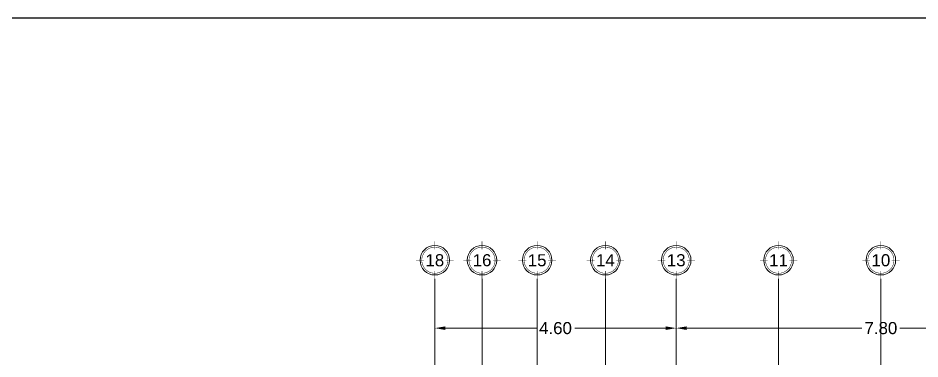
# Model space of a CAD drawing. Header units: metres. Extents: x 14 to 161, y 5 to 309.
# Drawn here: x 103.73 to 120.91, y 101.38 to 107.87 of the extents above; entities that cross this region are included whole.
import ezdxf
from ezdxf.enums import TextEntityAlignment as Align

# ---------------------------------------------------------------- set-up
doc = ezdxf.new("R2010")
doc.units = ezdxf.units.M
doc.header["$PDMODE"] = 35
doc.linetypes.add('CENTRO2', pattern=[0.9, 0.6, -0.1, 0.1, -0.1])
doc.layers.add('E-Burbuja eje', color=5, linetype='Continuous', lineweight=15)
doc.layers.add('E-Ejes', color=1, linetype='CENTRO2', lineweight=9)
doc.layers.add('E-Cotas', color=2, linetype='Continuous')
doc.layers.add('E-Pie', color=1, linetype='Continuous')
doc.styles.add('ARIAL', font='arial.ttf')
doc.styles.add('General', font='arial.ttf', dxfattribs={"height": 2.3})
doc.dimstyles.new('Generales', dxfattribs={"dimscale": 0, "dimtxt": 2.3, "dimasz": 2, "dimexe": 1.25, "dimexo": 0.625, "dimtad": 0, "dimtih": 1, "dimtoh": 1, "dimzin": 1, "dimdsep": 46, "dimtxsty": 'General', "dimcen": 2, "dimclrd": 2, "dimclre": 2, "dimclrt": 3, "dimadec": 0, "dimazin": 0, "dimtfac": 1, "dimtmove": 0, "dimatfit": 3, "dimfxl": 1, "dimlwd": 13, "dimlwe": 13, "dimarcsym": 0})

# ---------------------------------------------------------------- blocks, each defined once
blk = doc.blocks.new('k-burb-colmn')
at = {"const_width": 0.00024}
for points in [[(0, 0.0055), (0, 0.0095)], [(0, 0.0055), (0, 0.0095)], [(-0.0055, 0), (-0.0095, 0)], [(-0.0055, 0), (-0.0095, 0)], [(0.0055, 0), (0.0095, 0)], [(0.0055, 0), (0.0095, 0)], [(0, -0.0055), (0, -0.0095)], [(0, -0.0055), (0, -0.0095)]]:
    blk.add_lwpolyline(points, dxfattribs=at)
blk.add_lwpolyline([(-0.00663, 0, 1), (0.00663, 0, 1)], format="xyb", close=True, dxfattribs=at)
blk.add_lwpolyline([(-0.00663, 0, 1), (0.00663, 0, 1)], format="xyb", close=True, dxfattribs=at)
at = {"linetype": 'Continuous'}
blk.add_circle((0, 0), 0.0075, dxfattribs=at)
blk.add_circle((0, 0), 0.0075, dxfattribs=at)
at = {"color": 2, "style": 'ARIAL'}
blk.add_attdef('NUM', text='', height=0.023, dxfattribs=at).set_placement((0.00124, 0.00008), align=Align.MIDDLE_CENTER)
blk = doc.blocks.new('*D961')
at = {"layer": 'Defpoints', "color": 0, "ltscale": 0.5, "transparency": 16777216}
for p in [(116.27, 101.966), (111.67, 100.327), (116.27, 100.327)]:
    blk.add_point(p, dxfattribs=at)
at = {"layer": 'E-Cotas', "color": 2, "linetype": 'Continuous', "lineweight": 13, "ltscale": 0.5, "transparency": 16777216}
for p, q in [((111.67, 100.389), (111.67, 102.091)), ((116.27, 100.389), (116.27, 102.091)), ((111.87, 101.966), (113.605, 101.966)), ((116.07, 101.966), (114.336, 101.966))]:
    blk.add_line(p, q, dxfattribs=at)
at = {"layer": 'E-Cotas', "color": 2, "ltscale": 0.5, "transparency": 16777216}
for points in [[(111.87, 101.999), (111.87, 101.932), (111.67, 101.966)], [(116.07, 101.999), (116.07, 101.932), (116.27, 101.966)]]:
    blk.add_solid(points, dxfattribs=at)
at = {"layer": 'E-Cotas', "color": 3, "ltscale": 0.5, "transparency": 16777216, "insert": (113.97, 101.966), "char_height": 0.23, "attachment_point": 5, "style": 'General'}
blk.add_mtext('4.60', dxfattribs=at)
blk = doc.blocks.new('*D962')
at = {"layer": 'Defpoints', "color": 0, "ltscale": 0.5, "transparency": 16777216}
for p in [(116.27, 101.966), (124.07, 101.966), (124.07, 101.966)]:
    blk.add_point(p, dxfattribs=at)
at = {"layer": 'E-Cotas', "color": 2, "linetype": 'Continuous', "lineweight": 13, "ltscale": 0.5, "transparency": 16777216}
for p, q in [((116.27, 102.028), (116.27, 102.091)), ((124.07, 102.028), (124.07, 102.091)), ((116.47, 101.966), (119.81, 101.966)), ((123.87, 101.966), (120.53, 101.966))]:
    blk.add_line(p, q, dxfattribs=at)
at = {"layer": 'E-Cotas', "color": 2, "ltscale": 0.5, "transparency": 16777216}
for points in [[(116.47, 101.999), (116.47, 101.932), (116.27, 101.966)], [(123.87, 101.999), (123.87, 101.932), (124.07, 101.966)]]:
    blk.add_solid(points, dxfattribs=at)
at = {"layer": 'E-Cotas', "color": 3, "ltscale": 0.5, "transparency": 16777216, "insert": (120.17, 101.966), "char_height": 0.23, "attachment_point": 5, "style": 'General'}
blk.add_mtext('7.80', dxfattribs=at)

msp = doc.modelspace()

# ---------------------------------------------------------------- linework, layer by layer
at = {"layer": 'E-Ejes', "ltscale": 20}
for points in [[(111.67063, 102.90225), (111.67063, 91.19077)], [(112.57023, 102.90225), (112.57023, 91.19077)], [(113.62023, 102.90225), (113.62023, 91.19077)], [(114.92023, 102.90225), (114.92023, 91.19077)], [(116.27023, 102.90225), (116.27023, 91.19077)], [(118.22023, 102.90225), (118.22023, 91.19077)], [(120.17023, 102.90225), (120.17023, 91.19077)]]:
    msp.add_lwpolyline(points, dxfattribs=at)
at = {"layer": 'E-Pie', "color": 5}
msp.add_lwpolyline([(69.65758, 107.86616), (69.65758, 50.46616), (156.91409, 50.46616), (156.91409, 107.86616)], close=True, dxfattribs=at)

# ---------------------------------------------------------------- block references
at = {"layer": 'E-Burbuja eje', "linetype": 'ByBlock'}
ref = msp.add_blockref('k-burb-colmn', (111.67063, 103.2585), dxfattribs=dict(at, xscale=37.49999999999999, yscale=37.49999999999999, zscale=37.49999999999999))
ref.add_attrib('NUM', '18', dxfattribs={"layer": '0', "color": 2, "height": 0.23, "style": 'ARIAL'}).set_placement((111.67063, 103.2585), align=Align.MIDDLE_CENTER)
ref = msp.add_blockref('k-burb-colmn', (112.57023, 103.2585), dxfattribs=dict(at, xscale=37.49999999999999, yscale=37.49999999999999, zscale=37.49999999999999))
ref.add_attrib('NUM', '16', dxfattribs={"layer": '0', "color": 2, "height": 0.23, "style": 'ARIAL'}).set_placement((112.57023, 103.2585), align=Align.MIDDLE_CENTER)
ref = msp.add_blockref('k-burb-colmn', (113.62023, 103.2585), dxfattribs=dict(at, xscale=37.49999999999999, yscale=37.49999999999999, zscale=37.49999999999999))
ref.add_attrib('NUM', '15', dxfattribs={"layer": '0', "color": 2, "height": 0.23, "style": 'ARIAL'}).set_placement((113.62023, 103.2585), align=Align.MIDDLE_CENTER)
ref = msp.add_blockref('k-burb-colmn', (114.92023, 103.2585), dxfattribs=dict(at, xscale=37.49999999999999, yscale=37.49999999999999, zscale=37.49999999999999))
ref.add_attrib('NUM', '14', dxfattribs={"layer": '0', "color": 2, "height": 0.23, "style": 'ARIAL'}).set_placement((114.92023, 103.2585), align=Align.MIDDLE_CENTER)
ref = msp.add_blockref('k-burb-colmn', (116.27023, 103.2585), dxfattribs=dict(at, xscale=37.49999999999999, yscale=37.49999999999999, zscale=37.49999999999999))
ref.add_attrib('NUM', '13', dxfattribs={"layer": '0', "color": 2, "height": 0.23, "style": 'ARIAL'}).set_placement((116.27023, 103.2585), align=Align.MIDDLE_CENTER)
ref = msp.add_blockref('k-burb-colmn', (118.22023, 103.2585), dxfattribs=dict(at, xscale=37.49999999999999, yscale=37.49999999999999, zscale=37.49999999999999))
ref.add_attrib('NUM', '11', dxfattribs={"layer": '0', "color": 2, "height": 0.23, "style": 'ARIAL'}).set_placement((118.22023, 103.2585), align=Align.MIDDLE_CENTER)
ref = msp.add_blockref('k-burb-colmn', (120.17023, 103.2585), dxfattribs=dict(at, xscale=37.49999999999999, yscale=37.49999999999999, zscale=37.49999999999999))
ref.add_attrib('NUM', '10', dxfattribs={"layer": '0', "color": 2, "height": 0.23, "style": 'ARIAL'}).set_placement((120.17023, 103.2585), align=Align.MIDDLE_CENTER)

# ---------------------------------------------------------------- dimensions: what is measured, and where the dimension line sits
at = {"layer": 'E-Cotas', "ltscale": 0.5}
for base, p1, p2, picture, middle in [((116.27023, 101.96571), (111.67012, 100.32677), (116.27023, 100.32677), '*D961', (113.97018, 101.96571)), ((124.07023, 101.96571), (116.27023, 101.96571), (124.07023, 101.96571), '*D962', (120.17023, 101.96571))]:
    dim = msp.add_linear_dim(base=base, p1=p1, p2=p2, dimstyle='Generales', dxfattribs=at)
    dim.commit()
    dim.dimension.update_dxf_attribs({"geometry": picture, "text_midpoint": middle})

doc.saveas('drawing.dxf')
